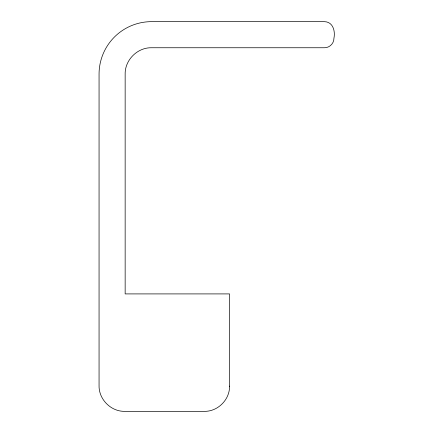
<?xml version="1.0" encoding="UTF-8"?>
<svg xmlns="http://www.w3.org/2000/svg" width="433" height="433" viewBox="0 0 433 433"><rect width="100%" height="100%" fill="white"/><g stroke="black" fill="none" stroke-linecap="round" stroke-linejoin="round"><path stroke-width="0.65" d="M229.55 386.106C229.863 399.605 217.804 411.664 204.306 411.35L124.78 411.35C111.021 411.669 98.74 399.388 99.06 385.63L99.06 74.14A52.49 52.49 0 0 1 151.55 21.65L324.257 21.65C333.009 21.704 335.413 31.03 333.94 38.266C334.06 43.338 329.535 47.868 324.463 47.749L151.55 47.749C137.429 47.424 124.828 60.025 125.153 74.14L125.153 293.91L229.55 293.91L229.55 386.523"/></g></svg>
